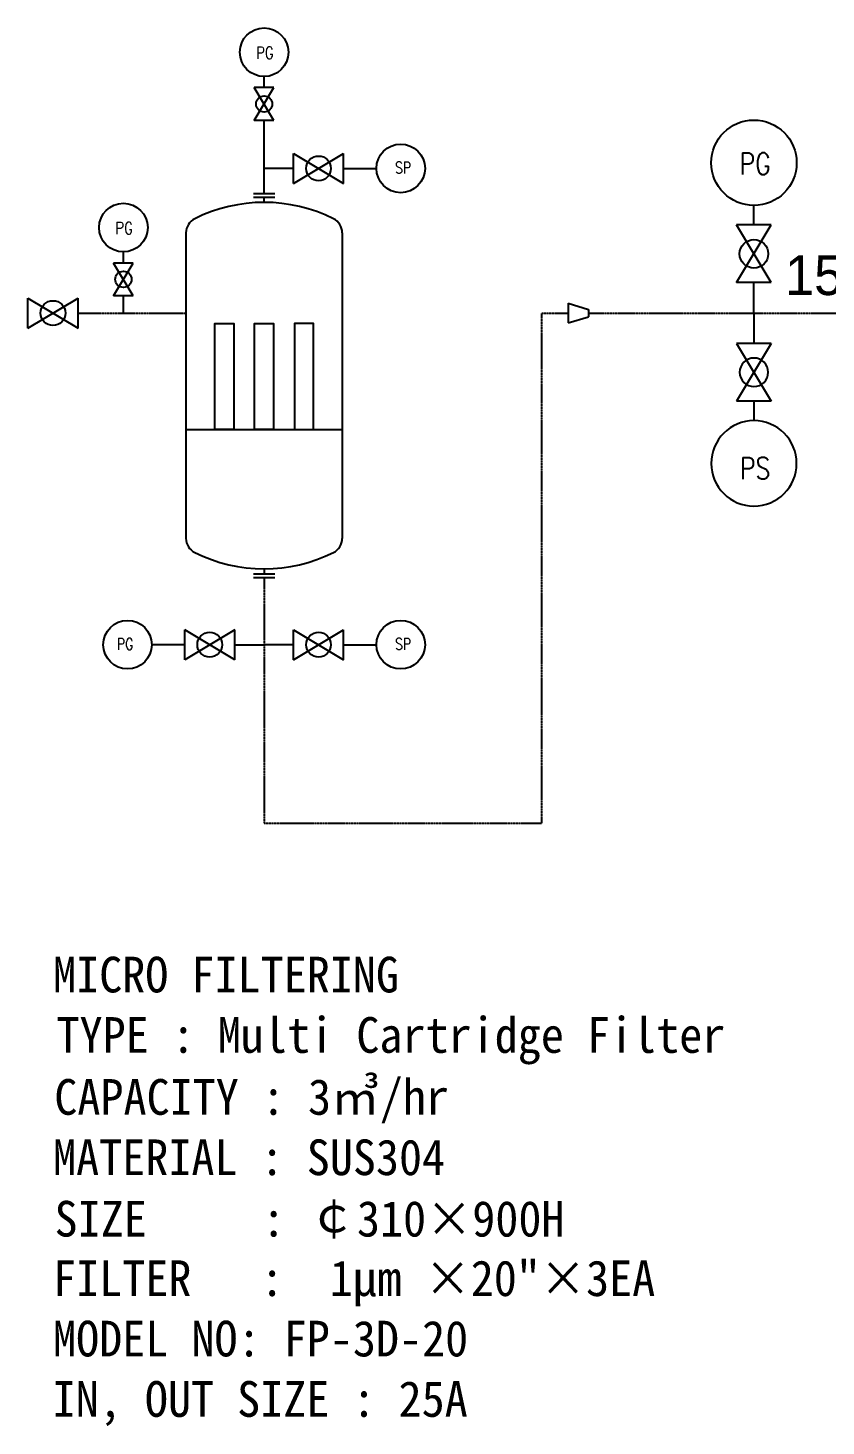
# Model space of a CAD drawing. Header units: millimetres. Extents: x 10903 to 284569, y 2319 to 62017.
# Drawn here: x 41146 to 50688, y 45307 to 62017 of the extents above; entities that cross this region are included whole.
import ezdxf
from ezdxf.enums import TextEntityAlignment as Align

# ---------------------------------------------------------------- set-up
doc = ezdxf.new("R2010")
doc.units = ezdxf.units.MM
doc.linetypes.add('PHANTOM', pattern=[63.5, 31.75, -6.35, 6.35, -6.35, 6.35, -6.35])
for name, color, linetype in [('6', 6, 'Continuous'), ('AREA', 2, 'Continuous'), ('CC', 1, 'Continuous'), ('GC', 2, 'Continuous'), ('pipe', 3, 'Continuous'), ('RO', 4, 'Continuous')]:
    doc.layers.add(name, color=color, linetype=linetype)
doc.styles.add('GHS', font='ROMANS.shx', dxfattribs={"bigfont": 'whgtxt.shx'})
doc.styles.add('ROMANS', font='romans', dxfattribs={"height": 3})
doc.styles.add('돋움체', font='')
doc.styles.add('울릉도B', font='HYWULM.TTF')
doc.styles.get('돋움체').set_extended_font_data('DotumChe')

# ---------------------------------------------------------------- blocks, each defined once
blk = doc.blocks.new('A$C432C1F80')
at = {"color": 2, "lineweight": -3}
blk.add_line((38.2, 0), (38.2, 27.2), dxfattribs=at)
at = {"layer": 'CC', "color": 2, "lineweight": -3}
blk.add_line((38.2, 78.7), (38.2, 96.2), dxfattribs=at)
blk.add_circle((38.2, 134.4), 38.2, dxfattribs=at)
at = {"layer": 'GC', "color": 2, "lineweight": -3}
for p, q in [((22.7, 27.2), (53.6, 78.7)), ((53.6, 27.2), (22.7, 78.7)), ((53.6, 78.7), (22.7, 78.7)), ((53.6, 27.2), (22.7, 27.2))]:
    blk.add_line(p, q, dxfattribs=at)
blk.add_circle((38.2, 53), 12.8, dxfattribs=at)
at = {"layer": 'GC', "color": 2, "lineweight": -3, "style": 'ROMANS', "width": 0.8}
blk.add_text('PG', height=19.24, dxfattribs=at).set_placement((39.3, 123.8), align=Align.CENTER)

msp = doc.modelspace()

# ---------------------------------------------------------------- linework, layer by layer
for p, q in [((43969.7, 60036.9), (43969.7, 60705.1)), ((44320.4, 60338.4), (43969.7, 60338.4)), ((44919.1, 60338.4), (45312.6, 60338.4)), ((47603.2, 58725.9), (47603.2, 58492.9)), ((47603.2, 58725.9), (47849.5, 58653.8)), ((47849.5, 58653.8), (47849.5, 58565)), ((47603.2, 58492.9), (47849.5, 58565))]:
    msp.add_line(p, q)
at = {"color": 2}
for q in [(49825.6, 58972.9), (49825.6, 58245.9)]:
    msp.add_line((49825.6, 58609.4), q, dxfattribs=at)
msp.add_circle((45602.9, 60338.4), 290.3)
at = {"layer": 'AREA'}
for p, q in [((43843.6, 60036.9), (44095.8, 60036.9)), ((43843.6, 59993.1), (44095.8, 59993.1)), ((43969.7, 59932.2), (43969.7, 59993.1)), ((43035.6, 59570.2), (43035.6, 55915.5)), ((44903.8, 59570.2), (44903.8, 55915.5)), ((43035.6, 57218.6), (44903.8, 57218.6)), ((43843.6, 55492.6), (44095.8, 55492.6)), ((43969.7, 55553.5), (43969.7, 55492.6)), ((43843.6, 55448.8), (44095.8, 55448.8))]:
    msp.add_line(p, q, dxfattribs=at)
for points in [[(43606.9, 57218.6), (43378.9, 57218.6), (43378.9, 58484.9), (43606.9, 58484.9)], [(44083.7, 57218.6), (43855.7, 57218.6), (43855.7, 58484.9), (44083.7, 58484.9)], [(44332.5, 57218.6), (44560.5, 57218.6), (44560.5, 58484.9), (44332.5, 58484.9)]]:
    msp.add_lwpolyline(points, close=True, dxfattribs=at)
for centre, radius, start, end in [((43969.7, 58063.9), 1868.2, 63.6122, 116.3878), ((43222.4, 59570.2), 186.8, 116.3878, 180), ((44717, 59570.2), 186.8, 0, 63.6122), ((43222.4, 55915.5), 186.8, 180, 243.6122), ((44717, 55915.5), 186.8, 296.3878, 0), ((43969.7, 57421.7), 1868.2, 243.6122, 296.3878)]:
    msp.add_arc(centre, radius, start, end, dxfattribs=at)
at = {"layer": 'CC', "color": 2}
for p, q in [((49825.6, 59662.1), (49825.6, 59895.4)), ((49825.6, 57556.7), (49825.6, 57323.4))]:
    msp.add_line(p, q, dxfattribs=at)
msp.add_ellipse((49825.6, 60405.9), major_axis=(2.3, 510.5), ratio=1, start_param=-1.566293, end_param=4.7168923, dxfattribs=at)
at = {"layer": 'CC', "color": 2, "extrusion": (0, 0, -1)}
msp.add_ellipse((49825.6, 56812.9), major_axis=(-2.3, 510.5), ratio=1, start_param=1.5752997, end_param=7.858485, dxfattribs=at)
at = {"layer": 'GC'}
for p, q in [((44320.4, 60518), (44919.1, 60158.8)), ((44320.4, 60158.8), (44919.1, 60518)), ((44320.4, 60158.8), (44320.4, 60518)), ((44919.1, 60158.8), (44919.1, 60518))]:
    msp.add_line(p, q, dxfattribs=at)
at = {"layer": 'GC', "color": 2}
for p, q in [((49618.8, 58972.9), (50032.3, 59662.1)), ((50032.3, 58972.9), (49618.8, 59662.1)), ((50032.3, 59662.1), (49618.8, 59662.1)), ((50032.3, 58972.9), (49618.8, 58972.9)), ((49618.8, 58245.9), (50032.3, 57556.7)), ((50032.3, 58245.9), (49618.8, 58245.9)), ((50032.3, 58245.9), (49618.8, 57556.7)), ((50032.3, 57556.7), (49618.8, 57556.7))]:
    msp.add_line(p, q, dxfattribs=at)
at = {"layer": 'GC'}
msp.add_circle((44619.8, 60338.4), 148.3, dxfattribs=at)
at = {"layer": 'GC', "color": 2}
msp.add_ellipse((49825.6, 59317.5), major_axis=(-15.3, 170), ratio=1, start_param=4.622869247955077, end_param=10.90605455513466, dxfattribs=at)
at = {"layer": 'GC', "color": 2, "extrusion": (0, 0, -1)}
msp.add_ellipse((49825.6, 57901.3), major_axis=(15.3, 170), ratio=1, start_param=1.4812766, end_param=7.7644619, dxfattribs=at)
at = {"layer": 'pipe', "color": 2}
for p, q in [((41146.1, 58788.8), (41744.8, 58429.6)), ((41146.1, 58429.6), (41744.8, 58788.8)), ((41146.1, 58429.6), (41146.1, 58788.8)), ((41744.8, 58429.6), (41744.8, 58788.8)), ((43619, 54825.2), (43020.3, 54466)), ((43020.3, 54466), (43020.3, 54825.2)), ((43619, 54466), (43020.3, 54825.2)), ((43619, 54466), (43619, 54825.2)), ((44320.4, 54825.2), (44919.1, 54466)), ((44320.4, 54466), (44919.1, 54825.2)), ((44320.4, 54466), (44320.4, 54825.2)), ((44919.1, 54466), (44919.1, 54825.2)), ((43020.3, 54645.6), (42626.8, 54645.6)), ((43619, 54645.6), (43969.7, 54645.6)), ((44320.4, 54645.6), (43969.7, 54645.6)), ((44919.1, 54645.6), (45312.6, 54645.6))]:
    msp.add_line(p, q, dxfattribs=at)
for centre, radius in [((41445.5, 58609.2), 148.3), ((42336.5, 54645.6), 290.3), ((45602.9, 54645.6), 290.3), ((43319.6, 54645.6), 148.3), ((44619.8, 54645.6), 148.3)]:
    msp.add_circle(centre, radius, dxfattribs=at)
at = {"layer": 'RO', "linetype": 'PHANTOM', "ltscale": 0.5}
for p, q in [((41744.8, 58609.4), (43035.6, 58609.4)), ((47289.2, 58609.4), (47603.2, 58609.4)), ((47289.2, 52512.5), (47289.2, 58609.4)), ((47849.5, 58609.4), (51019.8, 58609.4)), ((43969.7, 55448.8), (43969.7, 52512.5)), ((43969.7, 52512.5), (47289.2, 52512.5))]:
    msp.add_line(p, q, dxfattribs=at)

# ---------------------------------------------------------------- block references
at = {"layer": 'pipe', "xscale": 7.604189459234476, "yscale": 7.604189459234476, "zscale": 7.604189459234476}
for p in [(43679.4, 60705.1), (41996.7, 58609.4)]:
    msp.add_blockref('A$C432C1F80', p, dxfattribs=at)

# ---------------------------------------------------------------- texts
at = {"color": 7, "style": '울릉도B'}
msp.add_text('15A', height=476.12, dxfattribs=at).set_placement((50198.6, 58824.4))
at = {"layer": '6', "color": 3, "style": 'GHS', "width": 0.8}
msp.add_text('SP', height=136.83, dxfattribs=at).set_placement((45631.2, 60346.9), align=Align.MIDDLE)
at = {"layer": 'GC', "color": 2, "style": 'ROMANS', "width": 0.8}
for s, p in [('PG', (49840, 60265.4)), ('PS', (49840, 56625.6))]:
    msp.add_text(s, height=257.3, dxfattribs=at).set_placement(p, align=Align.CENTER)
at = {"layer": 'pipe', "color": 2, "style": 'GHS', "width": 0.8}
for s, p in [('PG', (42308.2, 54654)), ('SP', (45631.2, 54654))]:
    msp.add_text(s, height=136.83, dxfattribs=at).set_placement(p, align=Align.MIDDLE)
at = {"layer": 'pipe', "color": 7, "linetype": 'Continuous', "lineweight": -3, "style": '돋움체'}
for s, p in [('MICRO FILTERING', (41446, 50489.5)), ('TYPE : Multi Cartridge Filter', (41487.1, 49767.9)), ('CAPACITY : 3㎥/hr', (41461.1, 49027.3)), ('MATERIAL : SUS304', (41446, 48305.7)), ('SIZE     : ￠310×900H', (41464, 47571.5)), ('FILTER   :  1㎛ ×20"×3EA', (41446, 46860.3)), ('MODEL NO: FP-3D-20', (41446, 46138.8)), ('IN, OUT SIZE : 25A', (41440.8, 45417.3))]:
    msp.add_text(s, height=426.671, dxfattribs=at).set_placement(p)

doc.saveas('drawing.dxf')
